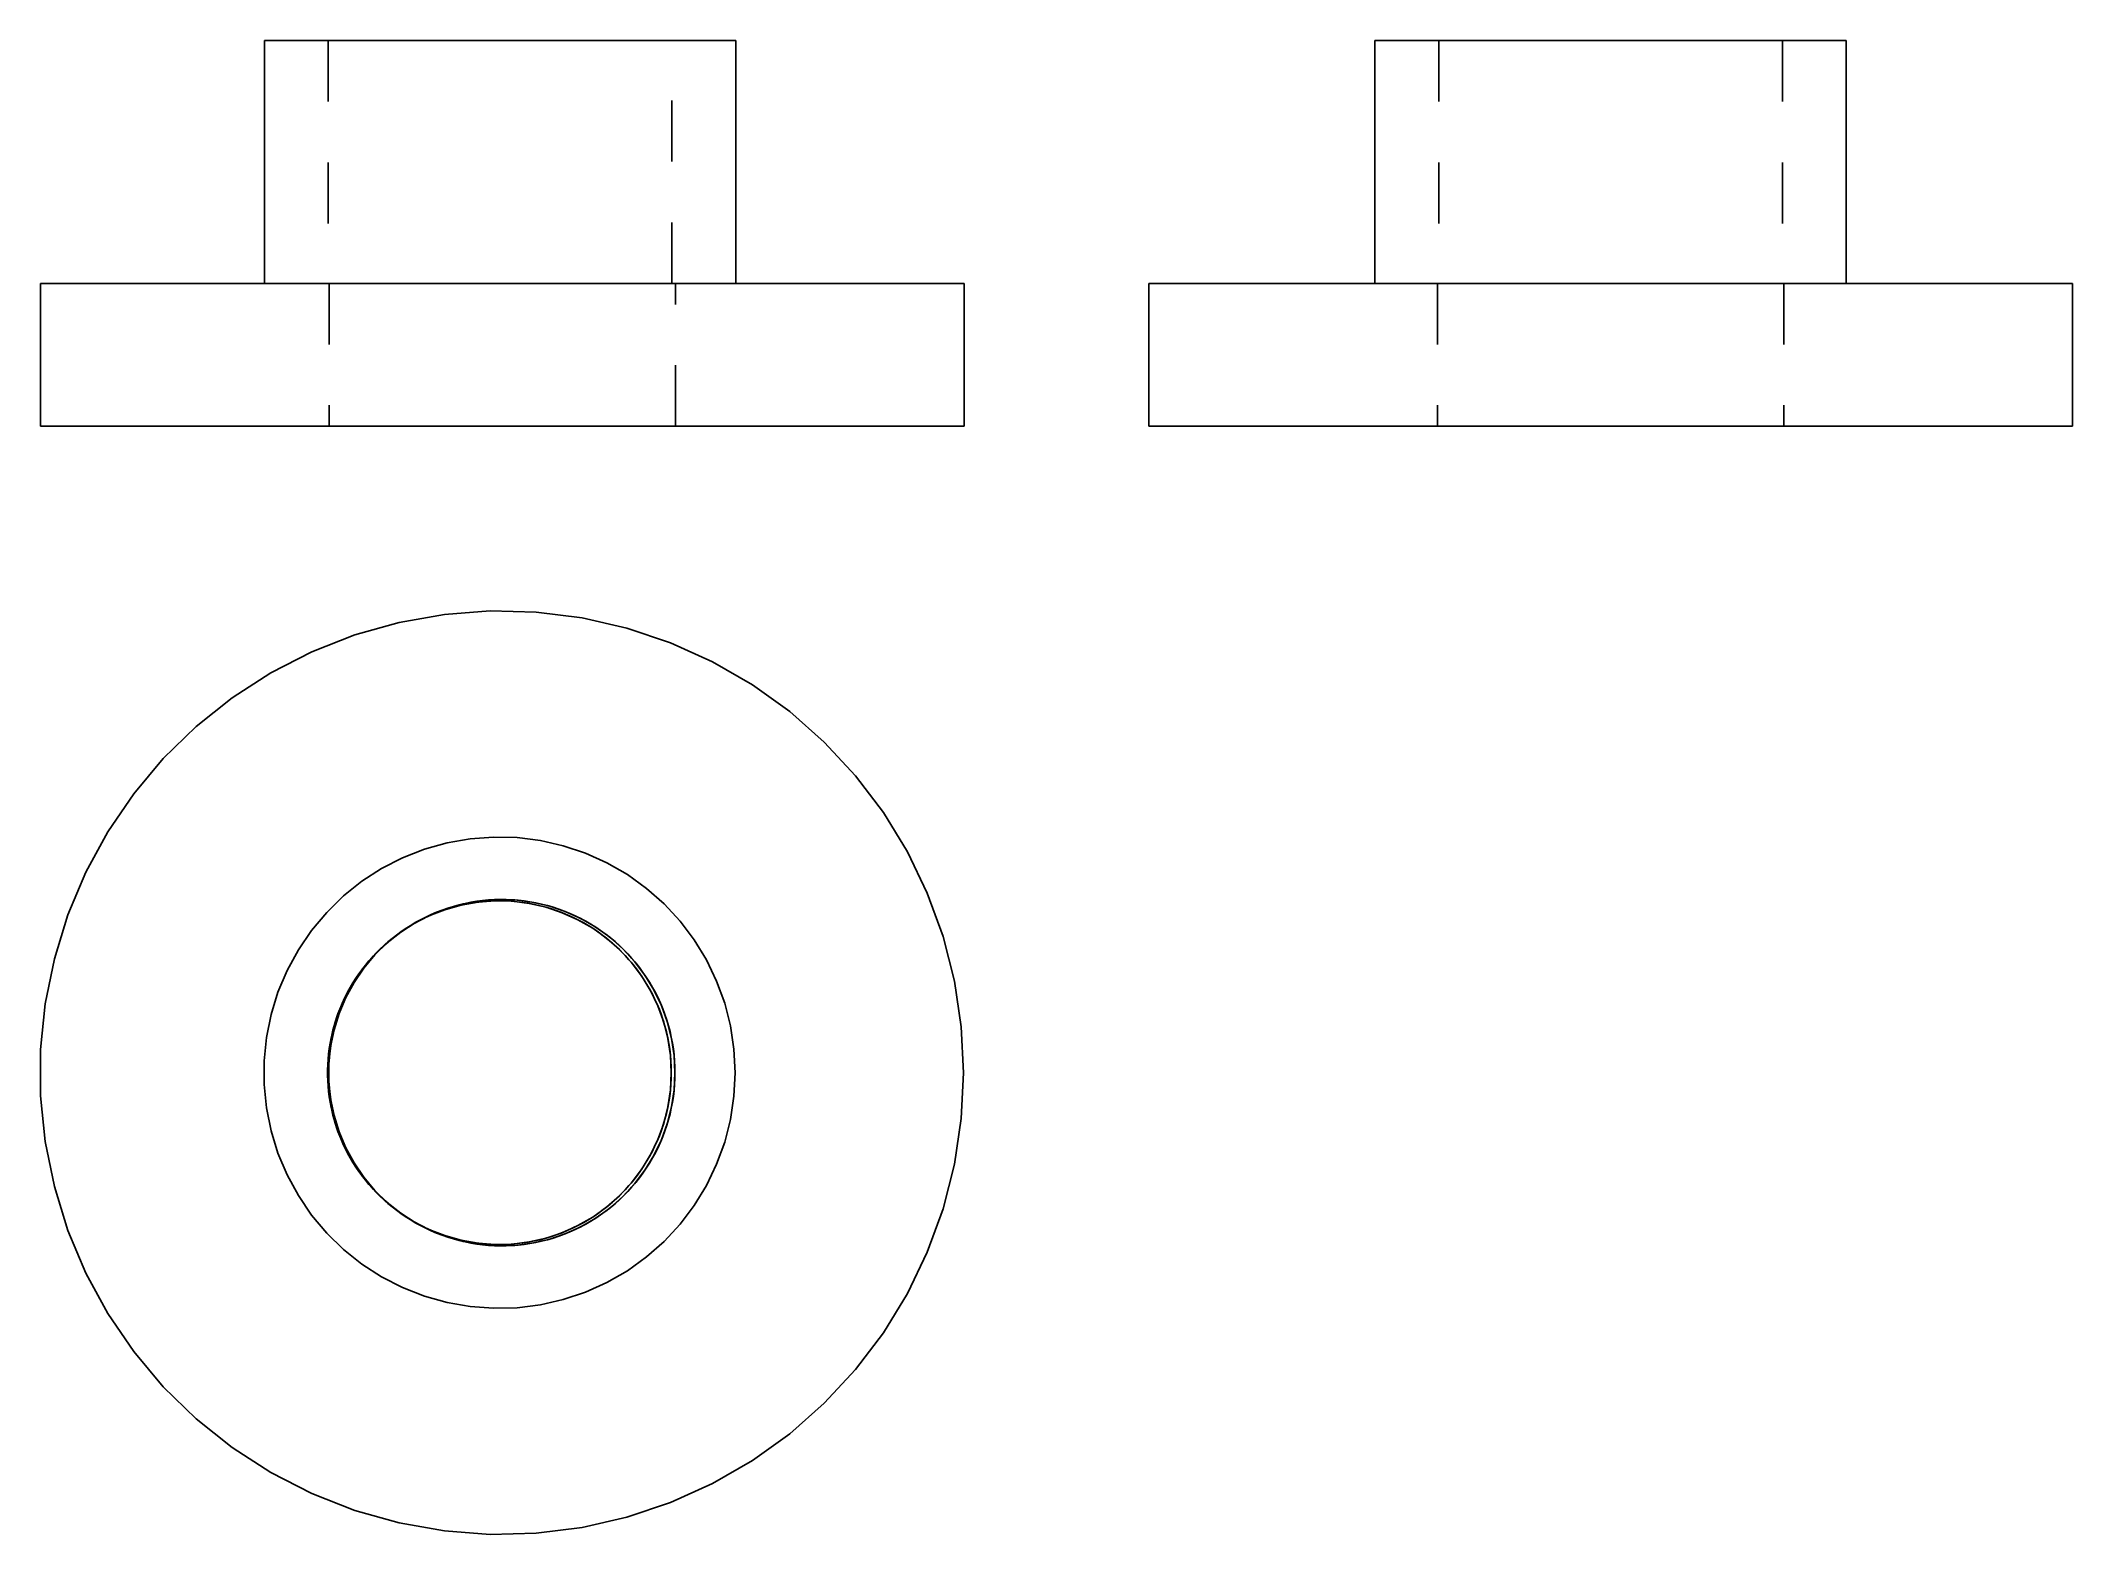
# Model space of a CAD drawing. Extents: x 0 to 3.33, y 0 to 2.45.
import ezdxf

# ---------------------------------------------------------------- set-up
doc = ezdxf.new("R2010")
doc.units = 0
doc.linetypes.add('HIDDEN', pattern=[0.07579, 0.050552, -0.025238])
for name, color, linetype in [('FRONT', 7, 'CONTINUOUS'), ('FRONT_HID', 7, 'HIDDEN'), ('LEFT', 7, 'CONTINUOUS'), ('LEFT_HID', 7, 'HIDDEN'), ('TOP', 7, 'CONTINUOUS'), ('TOP_HID', 7, 'HIDDEN')]:
    doc.layers.add(name, color=color, linetype=linetype)

msp = doc.modelspace()

# ---------------------------------------------------------------- linework, layer by layer
at = {"layer": 'FRONT'}
for p, q in [((1.140872, 2.451289), (0.367188, 2.451289)), ((0.367188, 2.451289), (0.367188, 2.052851)), ((1.140872, 2.052851), (1.140872, 2.451289)), ((1.515789, 2.052851), (0, 2.052851)), ((0, 2.052851), (0, 1.818476)), ((1.515789, 1.818476), (1.515789, 2.052851)), ((1.515789, 1.818476), (0, 1.818476))]:
    msp.add_line(p, q, dxfattribs=at)
at = {"layer": 'FRONT_HID', "linetype": 'HIDDEN'}
for p, q in [((1.036102, 2.451289), (0.471957, 2.451289)), ((0.471957, 2.451289), (1.036102, 2.451289)), ((0.471957, 2.451289), (0.471957, 2.052851)), ((1.036102, 2.052851), (1.036102, 2.451289)), ((1.140872, 2.052851), (0.367188, 2.052851)), ((0.367188, 2.052851), (1.140872, 2.052851)), ((0.599331, 2.052851), (0.471957, 2.052851)), ((0.471957, 2.052851), (0.599331, 2.052851)), ((0.599331, 2.052851), (0.473684, 2.052851)), ((0.473684, 2.052851), (0.599331, 2.052851)), ((0.473684, 2.052851), (0.473684, 1.818476)), ((0.599331, 2.052851), (1.042105, 2.052851)), ((1.042105, 2.052851), (0.599331, 2.052851)), ((1.036102, 2.052851), (0.599331, 2.052851)), ((0.599331, 2.052851), (1.036102, 2.052851)), ((1.042105, 1.818476), (1.042105, 2.052851)), ((1.042105, 1.818476), (0.473684, 1.818476)), ((0.473684, 1.818476), (1.042105, 1.818476))]:
    msp.add_line(p, q, dxfattribs=at)
at = {"layer": 'LEFT'}
for p, q in [((2.19, 2.451289), (2.963684, 2.451289)), ((2.19, 2.451289), (2.19, 2.052851)), ((2.963684, 2.451289), (2.963684, 2.052851)), ((1.818947, 2.052851), (3.334737, 2.052851)), ((1.818947, 2.052851), (1.818947, 1.818476)), ((3.334737, 2.052851), (3.334737, 1.818476)), ((1.818947, 1.818476), (3.334737, 1.818476))]:
    msp.add_line(p, q, dxfattribs=at)
at = {"layer": 'LEFT_HID', "linetype": 'HIDDEN'}
for p, q in [((2.576842, 2.451289), (2.19, 2.451289)), ((2.576842, 2.451289), (2.29477, 2.451289)), ((2.29477, 2.451289), (2.858914, 2.451289)), ((2.29477, 2.451289), (2.29477, 2.052851)), ((2.963684, 2.451289), (2.576842, 2.451289)), ((2.858914, 2.451289), (2.576842, 2.451289)), ((2.858914, 2.451289), (2.858914, 2.052851)), ((2.576842, 2.052851), (1.818947, 2.052851)), ((2.576842, 2.052851), (2.19, 2.052851)), ((2.19, 2.052851), (2.963684, 2.052851)), ((2.576842, 2.052851), (2.292632, 2.052851)), ((2.292632, 2.052851), (2.340975, 2.052851)), ((2.292632, 2.052851), (2.292632, 1.818476)), ((2.576842, 2.052851), (2.29477, 2.052851)), ((2.29477, 2.052851), (2.340975, 2.052851)), ((2.340975, 2.052851), (2.812709, 2.052851)), ((2.340975, 2.052851), (2.812709, 2.052851)), ((3.334737, 2.052851), (2.576842, 2.052851)), ((2.963684, 2.052851), (2.576842, 2.052851)), ((2.861053, 2.052851), (2.576842, 2.052851)), ((2.858914, 2.052851), (2.576842, 2.052851)), ((2.812709, 2.052851), (2.861053, 2.052851)), ((2.812709, 2.052851), (2.858914, 2.052851)), ((2.861053, 2.052851), (2.861053, 1.818476)), ((2.576842, 1.818476), (1.818947, 1.818476)), ((2.576842, 1.818476), (2.292632, 1.818476)), ((2.292632, 1.818476), (2.861053, 1.818476)), ((3.334737, 1.818476), (2.576842, 1.818476)), ((2.861053, 1.818476), (2.576842, 1.818476))]:
    msp.add_line(p, q, dxfattribs=at)
at = {"layer": 'TOP'}
for p, q in [((0.662713, 1.509672), (0.588305, 1.496552)), ((0.738058, 1.515318), (0.662713, 1.509672)), ((0.81359, 1.513435), (0.738058, 1.515318)), ((0.88856, 1.50404), (0.81359, 1.513435)), ((0.962221, 1.487227), (0.88856, 1.50404)), ((0.515573, 1.476088), (0.44524, 1.448485)), ((0.588305, 1.496552), (0.515573, 1.476088)), ((1.033843, 1.463163), (0.962221, 1.487227)), ((0.44524, 1.448485), (0.378005, 1.414015)), ((1.102712, 1.432088), (1.033843, 1.463163)), ((0.378005, 1.414015), (0.314536, 1.373023)), ((1.168146, 1.39431), (1.102712, 1.432088)), ((0.314536, 1.373023), (0.255464, 1.325914)), ((1.229492, 1.350205), (1.168146, 1.39431)), ((1.286143, 1.300211), (1.229492, 1.350205)), ((0.255464, 1.325914), (0.201376, 1.273159)), ((0.201376, 1.273159), (0.15281, 1.215279)), ((1.337534, 1.244825), (1.286143, 1.300211)), ((1.383155, 1.184596), (1.337534, 1.244825)), ((0.15281, 1.215279), (0.110248, 1.152852)), ((1.422552, 1.120125), (1.383155, 1.184596)), ((0.110248, 1.152852), (0.074113, 1.086497)), ((0.667007, 1.134802), (0.629883, 1.124357)), ((0.704986, 1.141499), (0.667007, 1.134802)), ((0.743443, 1.144381), (0.704986, 1.141499)), ((0.781996, 1.14342), (0.743443, 1.144381)), ((0.820262, 1.138624), (0.781996, 1.14342)), ((0.85786, 1.130043), (0.820262, 1.138624)), ((0.593984, 1.110268), (0.559666, 1.092674)), ((0.629883, 1.124357), (0.593984, 1.110268)), ((0.894417, 1.11776), (0.85786, 1.130043)), ((0.929569, 1.101899), (0.894417, 1.11776)), ((0.962967, 1.082617), (0.929569, 1.101899)), ((1.455335, 1.052052), (1.422552, 1.120125)), ((0.074113, 1.086497), (0.044765, 1.016874)), ((0.527271, 1.071751), (0.49712, 1.047706)), ((0.559666, 1.092674), (0.527271, 1.071751)), ((0.99428, 1.060105), (0.962967, 1.082617)), ((0.49712, 1.047706), (0.469512, 1.020779)), ((0.718014, 1.037542), (0.69032, 1.032659)), ((0.746055, 1.039644), (0.718014, 1.037542)), ((0.774167, 1.038943), (0.746055, 1.039644)), ((0.802069, 1.035446), (0.774167, 1.038943)), ((0.829484, 1.029189), (0.802069, 1.035446)), ((1.023195, 1.034587), (0.99428, 1.060105)), ((1.049426, 1.006316), (1.023195, 1.034587)), ((1.481176, 0.981053), (1.455335, 1.052052)), ((0.044765, 1.016874), (0.022494, 0.944675)), ((0.469512, 1.020779), (0.444723, 0.991236)), ((0.612051, 1.001941), (0.58843, 0.986684)), ((0.637075, 1.01477), (0.612051, 1.001941)), ((0.663251, 1.025043), (0.637075, 1.01477)), ((0.69032, 1.032659), (0.663251, 1.025043)), ((0.85614, 1.020233), (0.829484, 1.029189)), ((0.881772, 1.008667), (0.85614, 1.020233)), ((0.906125, 0.994607), (0.881772, 1.008667)), ((1.072711, 0.975575), (1.049426, 1.006316)), ((0.444723, 0.991236), (0.422999, 0.959372)), ((0.566444, 0.969152), (0.546314, 0.949517)), ((0.570367, 0.972046), (0.563796, 0.966145)), ((0.58843, 0.986684), (0.566444, 0.969152)), ((0.577119, 0.97774), (0.570367, 0.972046)), ((0.584044, 0.983221), (0.577119, 0.97774)), ((0.591136, 0.988485), (0.584044, 0.983221)), ((0.598389, 0.993526), (0.591136, 0.988485)), ((0.928957, 0.978192), (0.906125, 0.994607)), ((0.950041, 0.959585), (0.928957, 0.978192)), ((1.092821, 0.942668), (1.072711, 0.975575)), ((1.49982, 0.907833), (1.481176, 0.981053)), ((0.022494, 0.944675), (0.007523, 0.870618)), ((0.422999, 0.959372), (0.404555, 0.925504)), ((0.546314, 0.949517), (0.528238, 0.927976)), ((0.533858, 0.933739), (0.528494, 0.926722)), ((0.539437, 0.940587), (0.533858, 0.933739)), ((0.545226, 0.947257), (0.539437, 0.940587)), ((0.551219, 0.953744), (0.545226, 0.947257)), ((0.557411, 0.960042), (0.551219, 0.953744)), ((0.563796, 0.966145), (0.557411, 0.960042)), ((0.969167, 0.938972), (0.950041, 0.959585)), ((0.986147, 0.916556), (0.969167, 0.938972)), ((1.109553, 0.907922), (1.092821, 0.942668)), ((0.404555, 0.925504), (0.389575, 0.889967)), ((0.512398, 0.904742), (0.498949, 0.880046)), ((0.513747, 0.90472), (0.509295, 0.897092)), ((0.528238, 0.927976), (0.512398, 0.904742)), ((0.518434, 0.912205), (0.513747, 0.90472)), ((0.523351, 0.919542), (0.518434, 0.912205)), ((0.528494, 0.926722), (0.523351, 0.919542)), ((1.00081, 0.892561), (0.986147, 0.916556)), ((1.122743, 0.871683), (1.109553, 0.907922)), ((1.511081, 0.833121), (1.49982, 0.907833)), ((0.007523, 0.870618), (0, 0.795437)), ((0.389575, 0.889967), (0.378208, 0.853115)), ((0.498949, 0.880046), (0.488026, 0.854134)), ((0.49739, 0.87343), (0.493918, 0.865309)), ((0.501113, 0.881439), (0.49739, 0.87343)), ((0.505082, 0.889329), (0.501113, 0.881439)), ((0.509295, 0.897092), (0.505082, 0.889329)), ((1.01301, 0.867226), (1.00081, 0.892561)), ((1.022628, 0.840801), (1.01301, 0.867226)), ((1.132259, 0.83431), (1.122743, 0.871683)), ((0.378208, 0.853115), (0.370566, 0.815315)), ((0.488026, 0.854134), (0.479738, 0.827263)), ((0.485039, 0.840354), (0.4826, 0.831865)), ((0.487739, 0.848763), (0.485039, 0.840354)), ((0.4907, 0.857084), (0.487739, 0.848763)), ((0.493918, 0.865309), (0.4907, 0.857084)), ((1.029567, 0.813551), (1.022628, 0.840801)), ((1.138007, 0.796176), (1.132259, 0.83431)), ((0.370566, 0.815315), (0.366726, 0.776942)), ((0.479738, 0.827263), (0.474166, 0.7997)), ((0.476884, 0.806001), (0.475517, 0.797276)), ((0.478521, 0.81468), (0.476884, 0.806001)), ((0.480427, 0.823304), (0.478521, 0.81468)), ((0.4826, 0.831865), (0.480427, 0.823304)), ((1.033758, 0.785745), (1.029567, 0.813551)), ((1.514847, 0.757659), (1.511081, 0.833121)), ((0, 0.795437), (0, 0.719881)), ((0.366726, 0.776942), (0.366726, 0.738377)), ((0.474166, 0.7997), (0.471366, 0.771719)), ((0.471366, 0.771719), (0.471366, 0.743599)), ((0.473051, 0.770903), (0.472776, 0.762075)), ((0.473599, 0.779718), (0.473051, 0.770903)), ((0.474422, 0.788512), (0.473599, 0.779718)), ((0.475517, 0.797276), (0.474422, 0.788512)), ((1.03516, 0.757659), (1.033758, 0.785745)), ((1.13993, 0.757659), (1.138007, 0.796176)), ((0.366726, 0.738377), (0.370566, 0.700003)), ((0.471366, 0.743599), (0.474166, 0.715618)), ((0.472776, 0.762075), (0.472776, 0.753243)), ((0.472776, 0.753243), (0.473051, 0.744415)), ((0.473051, 0.744415), (0.473599, 0.7356)), ((0.473599, 0.7356), (0.474422, 0.726806)), ((1.033758, 0.729574), (1.03516, 0.757659)), ((1.138007, 0.719142), (1.13993, 0.757659)), ((1.511081, 0.682197), (1.514847, 0.757659)), ((0, 0.719881), (0.007523, 0.644701)), ((0.474166, 0.715618), (0.479738, 0.688056)), ((0.474422, 0.726806), (0.475517, 0.718043)), ((0.475517, 0.718043), (0.476884, 0.709317)), ((0.476884, 0.709317), (0.478521, 0.700638)), ((0.478521, 0.700638), (0.480427, 0.692014)), ((1.022628, 0.674517), (1.029567, 0.701768)), ((1.029567, 0.701768), (1.033758, 0.729574)), ((1.132259, 0.681008), (1.138007, 0.719142)), ((0.370566, 0.700003), (0.378208, 0.662203)), ((0.479738, 0.688056), (0.488026, 0.661185)), ((0.480427, 0.692014), (0.4826, 0.683453)), ((0.4826, 0.683453), (0.485039, 0.674964)), ((0.485039, 0.674964), (0.487739, 0.666555)), ((1.01301, 0.648092), (1.022628, 0.674517)), ((1.122743, 0.643635), (1.132259, 0.681008)), ((1.49982, 0.607485), (1.511081, 0.682197)), ((0.007523, 0.644701), (0.022494, 0.570643)), ((0.378208, 0.662203), (0.389575, 0.625351)), ((0.487739, 0.666555), (0.4907, 0.658234)), ((0.488026, 0.661185), (0.498949, 0.635273)), ((0.4907, 0.658234), (0.493918, 0.650009)), ((0.493918, 0.650009), (0.49739, 0.641888)), ((0.49739, 0.641888), (0.501113, 0.633879)), ((0.498949, 0.635273), (0.512398, 0.610577)), ((0.501113, 0.633879), (0.505082, 0.625989)), ((1.00081, 0.622757), (1.01301, 0.648092)), ((1.109553, 0.607396), (1.122743, 0.643635)), ((0.389575, 0.625351), (0.404555, 0.589815)), ((0.505082, 0.625989), (0.509295, 0.618227)), ((0.509295, 0.618227), (0.513747, 0.610599)), ((0.512398, 0.610577), (0.528238, 0.587343)), ((0.513747, 0.610599), (0.518434, 0.603113)), ((0.518434, 0.603113), (0.523351, 0.595776)), ((0.986147, 0.598762), (1.00081, 0.622757)), ((1.092821, 0.57265), (1.109553, 0.607396)), ((1.481176, 0.534266), (1.49982, 0.607485)), ((0.022494, 0.570643), (0.044765, 0.498444)), ((0.404555, 0.589815), (0.422999, 0.555946)), ((0.523351, 0.595776), (0.528494, 0.588596)), ((0.528238, 0.587343), (0.546314, 0.565801)), ((0.528494, 0.588596), (0.533858, 0.581579)), ((0.533858, 0.581579), (0.539437, 0.574732)), ((0.539437, 0.574732), (0.545226, 0.568061)), ((0.545226, 0.568061), (0.551219, 0.561574)), ((0.950041, 0.555733), (0.969167, 0.576347)), ((0.969167, 0.576347), (0.986147, 0.598762)), ((1.072711, 0.539743), (1.092821, 0.57265)), ((0.422999, 0.555946), (0.444723, 0.524082)), ((0.546314, 0.565801), (0.566444, 0.546167)), ((0.551219, 0.561574), (0.557411, 0.555276)), ((0.557411, 0.555276), (0.563796, 0.549174)), ((0.563796, 0.549174), (0.570367, 0.543273)), ((0.566444, 0.546167), (0.58843, 0.528634)), ((0.570367, 0.543273), (0.577119, 0.537579)), ((0.577119, 0.537579), (0.584044, 0.532097)), ((0.906125, 0.520711), (0.928957, 0.537126)), ((0.928957, 0.537126), (0.950041, 0.555733)), ((1.049426, 0.509002), (1.072711, 0.539743)), ((1.455335, 0.463266), (1.481176, 0.534266)), ((0.444723, 0.524082), (0.469512, 0.49454)), ((0.584044, 0.532097), (0.591136, 0.526833)), ((0.58843, 0.528634), (0.612051, 0.513377)), ((0.591136, 0.526833), (0.598389, 0.521793)), ((0.612051, 0.513377), (0.637075, 0.500549)), ((0.637075, 0.500549), (0.663251, 0.490275)), ((0.85614, 0.495085), (0.881772, 0.506651)), ((0.881772, 0.506651), (0.906125, 0.520711)), ((1.023195, 0.480732), (1.049426, 0.509002)), ((0.044765, 0.498444), (0.074113, 0.428821)), ((0.469512, 0.49454), (0.49712, 0.467612)), ((0.49712, 0.467612), (0.527271, 0.443567)), ((0.663251, 0.490275), (0.69032, 0.482659)), ((0.69032, 0.482659), (0.718014, 0.477776)), ((0.718014, 0.477776), (0.746055, 0.475674)), ((0.746055, 0.475674), (0.774167, 0.476376)), ((0.774167, 0.476376), (0.802069, 0.479872)), ((0.802069, 0.479872), (0.829484, 0.486129)), ((0.829484, 0.486129), (0.85614, 0.495085)), ((0.99428, 0.455214), (1.023195, 0.480732)), ((0.527271, 0.443567), (0.559666, 0.422644)), ((0.962967, 0.432702), (0.99428, 0.455214)), ((1.422552, 0.395193), (1.455335, 0.463266)), ((0.074113, 0.428821), (0.110248, 0.362466)), ((0.559666, 0.422644), (0.593984, 0.40505)), ((0.593984, 0.40505), (0.629883, 0.390961)), ((0.894417, 0.397558), (0.929569, 0.413419)), ((0.929569, 0.413419), (0.962967, 0.432702)), ((0.629883, 0.390961), (0.667007, 0.380516)), ((0.667007, 0.380516), (0.704986, 0.373819)), ((0.704986, 0.373819), (0.743443, 0.370937)), ((0.743443, 0.370937), (0.781996, 0.371899)), ((0.781996, 0.371899), (0.820262, 0.376694)), ((0.820262, 0.376694), (0.85786, 0.385276)), ((0.85786, 0.385276), (0.894417, 0.397558)), ((1.383155, 0.330722), (1.422552, 0.395193)), ((0.110248, 0.362466), (0.15281, 0.300039)), ((1.337534, 0.270494), (1.383155, 0.330722)), ((0.15281, 0.300039), (0.201376, 0.24216)), ((1.286143, 0.215107), (1.337534, 0.270494)), ((0.201376, 0.24216), (0.255464, 0.189404)), ((1.229492, 0.165113), (1.286143, 0.215107)), ((0.255464, 0.189404), (0.314536, 0.142296)), ((0.314536, 0.142296), (0.378005, 0.101303)), ((1.168146, 0.121008), (1.229492, 0.165113)), ((0.378005, 0.101303), (0.44524, 0.066834)), ((1.102712, 0.08323), (1.168146, 0.121008)), ((0.44524, 0.066834), (0.515573, 0.03923)), ((1.033843, 0.052155), (1.102712, 0.08323)), ((0.515573, 0.03923), (0.588305, 0.018766)), ((0.962221, 0.028091), (1.033843, 0.052155)), ((0.588305, 0.018766), (0.662713, 0.005646)), ((0.662713, 0.005646), (0.738058, 0)), ((0.738058, 0), (0.81359, 0.001884)), ((0.81359, 0.001884), (0.88856, 0.011279)), ((0.88856, 0.011279), (0.962221, 0.028091))]:
    msp.add_line(p, q, dxfattribs=at)
at = {"layer": 'TOP_HID', "linetype": 'HIDDEN'}
for p, q in [((0.69371, 1.034744), (0.666435, 1.02707)), ((0.695702, 1.033833), (0.686307, 1.031712)), ((0.696523, 1.035371), (0.687027, 1.033133)), ((0.721613, 1.039664), (0.69371, 1.034744)), ((0.705165, 1.035631), (0.695702, 1.033833)), ((0.70609, 1.037281), (0.696523, 1.035371)), ((0.714683, 1.037105), (0.705165, 1.035631)), ((0.715717, 1.038862), (0.70609, 1.037281)), ((0.724246, 1.038253), (0.714683, 1.037105)), ((0.725393, 1.040112), (0.715717, 1.038862)), ((0.749867, 1.041781), (0.721613, 1.039664)), ((0.733842, 1.039074), (0.724246, 1.038253)), ((0.735105, 1.041029), (0.725393, 1.040112)), ((0.743461, 1.039567), (0.733842, 1.039074)), ((0.744844, 1.041612), (0.735105, 1.041029)), ((0.753091, 1.039732), (0.743461, 1.039567)), ((0.754596, 1.04186), (0.744844, 1.041612)), ((0.778192, 1.041075), (0.749867, 1.041781)), ((0.762721, 1.039567), (0.753091, 1.039732)), ((0.764352, 1.041773), (0.754596, 1.04186)), ((0.77234, 1.039074), (0.762721, 1.039567)), ((0.774099, 1.041352), (0.764352, 1.041773)), ((0.781937, 1.038252), (0.77234, 1.039074)), ((0.783825, 1.040596), (0.774099, 1.041352)), ((0.806305, 1.037552), (0.778192, 1.041075)), ((0.7915, 1.037104), (0.781937, 1.038252)), ((0.79352, 1.039507), (0.783825, 1.040596)), ((0.801018, 1.03563), (0.7915, 1.037104)), ((0.803172, 1.038086), (0.79352, 1.039507)), ((0.81048, 1.033831), (0.801018, 1.03563)), ((0.812769, 1.036335), (0.803172, 1.038086)), ((0.833928, 1.031247), (0.806305, 1.037552)), ((0.819875, 1.031711), (0.81048, 1.033831)), ((0.822301, 1.034255), (0.812769, 1.036335)), ((0.831756, 1.031849), (0.822301, 1.034255)), ((0.614847, 1.003793), (0.591047, 0.98842)), ((0.614845, 1.003533), (0.606531, 0.99867)), ((0.614943, 1.003848), (0.606577, 0.998829)), ((0.62332, 1.008109), (0.614845, 1.003533)), ((0.64006, 1.016719), (0.614847, 1.003793)), ((0.623476, 1.008577), (0.614943, 1.003848)), ((0.631946, 1.012394), (0.62332, 1.008109)), ((0.632167, 1.01301), (0.623476, 1.008577)), ((0.640714, 1.016381), (0.631946, 1.012394)), ((0.641004, 1.017142), (0.632167, 1.01301)), ((0.666435, 1.02707), (0.64006, 1.016719)), ((0.649612, 1.020067), (0.640714, 1.016381)), ((0.649978, 1.020969), (0.641004, 1.017142)), ((0.658631, 1.023446), (0.649612, 1.020067)), ((0.659078, 1.024485), (0.649978, 1.020969)), ((0.667761, 1.026516), (0.658631, 1.023446)), ((0.668294, 1.027687), (0.659078, 1.024485)), ((0.676989, 1.029273), (0.667761, 1.026516)), ((0.677614, 1.030571), (0.668294, 1.027687)), ((0.686307, 1.031712), (0.676989, 1.029273)), ((0.687027, 1.033133), (0.677614, 1.030571)), ((0.829193, 1.029271), (0.819875, 1.031711)), ((0.838421, 1.026514), (0.829193, 1.029271)), ((0.841122, 1.02912), (0.831756, 1.031849)), ((0.860786, 1.022223), (0.833928, 1.031247)), ((0.847551, 1.023444), (0.838421, 1.026514)), ((0.850389, 1.026072), (0.841122, 1.02912)), ((0.85657, 1.020064), (0.847551, 1.023444)), ((0.859547, 1.022707), (0.850389, 1.026072)), ((0.865468, 1.016378), (0.85657, 1.020064)), ((0.868583, 1.019029), (0.859547, 1.022707)), ((0.886612, 1.01057), (0.860786, 1.022223)), ((0.874235, 1.01239), (0.865468, 1.016378)), ((0.877488, 1.015044), (0.868583, 1.019029)), ((0.882861, 1.008106), (0.874235, 1.01239)), ((0.88625, 1.010755), (0.877488, 1.015044)), ((0.891336, 1.003529), (0.882861, 1.008106)), ((0.894861, 1.006169), (0.88625, 1.010755)), ((0.91115, 0.996403), (0.886612, 1.01057)), ((0.89965, 0.998666), (0.891336, 1.003529)), ((0.903309, 1.001289), (0.894861, 1.006169)), ((0.911584, 0.996122), (0.903309, 1.001289)), ((0.568895, 0.970755), (0.548612, 0.950971)), ((0.570027, 0.972261), (0.563372, 0.966401)), ((0.591047, 0.98842), (0.568895, 0.970755)), ((0.576863, 0.977909), (0.570027, 0.972261)), ((0.583874, 0.983339), (0.576863, 0.977909)), ((0.591051, 0.988547), (0.583874, 0.983339)), ((0.598389, 0.993526), (0.591051, 0.988547)), ((0.606577, 0.998829), (0.598389, 0.993526)), ((0.606531, 0.99867), (0.598389, 0.993526)), ((0.907793, 0.993522), (0.89965, 0.998666)), ((0.915755, 0.988103), (0.907793, 0.993522)), ((0.934155, 0.979864), (0.91115, 0.996403)), ((0.919677, 0.990675), (0.911584, 0.996122)), ((0.923528, 0.982415), (0.915755, 0.988103)), ((0.927579, 0.984953), (0.919677, 0.990675)), ((0.931102, 0.976465), (0.923528, 0.982415)), ((0.935279, 0.978963), (0.927579, 0.984953)), ((0.938468, 0.970259), (0.931102, 0.976465)), ((0.955399, 0.961116), (0.934155, 0.979864)), ((0.94277, 0.972712), (0.935279, 0.978963)), ((0.945618, 0.963806), (0.938468, 0.970259)), ((0.950041, 0.966208), (0.94277, 0.972712)), ((0.533034, 0.934128), (0.527596, 0.927124)), ((0.548612, 0.950971), (0.530399, 0.929267)), ((0.53869, 0.940958), (0.533034, 0.934128)), ((0.544557, 0.947606), (0.53869, 0.940958)), ((0.550631, 0.954067), (0.544557, 0.947606)), ((0.556905, 0.960334), (0.550631, 0.954067)), ((0.563372, 0.966401), (0.556905, 0.960334)), ((0.952544, 0.957113), (0.945618, 0.963806)), ((0.957085, 0.959458), (0.950041, 0.966208)), ((0.959237, 0.950187), (0.952544, 0.957113)), ((0.974671, 0.940346), (0.955399, 0.961116)), ((0.963893, 0.95247), (0.957085, 0.959458)), ((0.96569, 0.943037), (0.959237, 0.950187)), ((0.970457, 0.945253), (0.963893, 0.95247)), ((0.971895, 0.93567), (0.96569, 0.943037)), ((0.97677, 0.937814), (0.970457, 0.945253)), ((0.977845, 0.928096), (0.971895, 0.93567)), ((0.991778, 0.917761), (0.974671, 0.940346)), ((0.982824, 0.930164), (0.97677, 0.937814)), ((0.514438, 0.905857), (0.500888, 0.880973)), ((0.512639, 0.905135), (0.508122, 0.897504)), ((0.517393, 0.91262), (0.512639, 0.905135)), ((0.530399, 0.929267), (0.514438, 0.905857)), ((0.52238, 0.919952), (0.517393, 0.91262)), ((0.527596, 0.927124), (0.52238, 0.919952)), ((0.983533, 0.920324), (0.977845, 0.928096)), ((0.988611, 0.92231), (0.982824, 0.930164)), ((0.988952, 0.912361), (0.983533, 0.920324)), ((0.994126, 0.914262), (0.988611, 0.92231)), ((0.994096, 0.904218), (0.988952, 0.912361)), ((1.006552, 0.893584), (0.991778, 0.917761)), ((0.998959, 0.895905), (0.994096, 0.904218)), ((0.999361, 0.90603), (0.994126, 0.914262)), ((1.00431, 0.897623), (0.999361, 0.90603)), ((0.500888, 0.880973), (0.489882, 0.854865)), ((0.496041, 0.873813), (0.492517, 0.865676)), ((0.499819, 0.881836), (0.496041, 0.873813)), ((0.503847, 0.889735), (0.499819, 0.881836)), ((0.508122, 0.897504), (0.503847, 0.889735)), ((1.003536, 0.88743), (0.998959, 0.895905)), ((1.00782, 0.878804), (1.003536, 0.88743)), ((1.008968, 0.889051), (1.00431, 0.897623)), ((1.018846, 0.868056), (1.006552, 0.893584)), ((1.011808, 0.870036), (1.00782, 0.878804)), ((1.013329, 0.880324), (1.008968, 0.889051)), ((1.015494, 0.861138), (1.011808, 0.870036)), ((1.017388, 0.871452), (1.013329, 0.880324)), ((1.02114, 0.862447), (1.017388, 0.871452)), ((1.028536, 0.841432), (1.018846, 0.868056)), ((0.483502, 0.840657), (0.481027, 0.832142)), ((0.489882, 0.854865), (0.481531, 0.82779)), ((0.486244, 0.84909), (0.483502, 0.840657)), ((0.48925, 0.857432), (0.486244, 0.84909)), ((0.492517, 0.865676), (0.48925, 0.857432)), ((1.018874, 0.852119), (1.015494, 0.861138)), ((1.021944, 0.842989), (1.018874, 0.852119)), ((1.024581, 0.853318), (1.02114, 0.862447)), ((1.0247, 0.833761), (1.021944, 0.842989)), ((1.027707, 0.844076), (1.024581, 0.853318)), ((1.02714, 0.824443), (1.0247, 0.833761)), ((1.030513, 0.834733), (1.027707, 0.844076)), ((1.035528, 0.813974), (1.028536, 0.841432)), ((1.032997, 0.825298), (1.030513, 0.834733)), ((0.475221, 0.80619), (0.473833, 0.797431)), ((0.476884, 0.8149), (0.475221, 0.80619)), ((0.481531, 0.82779), (0.475916, 0.800019)), ((0.47882, 0.823553), (0.476884, 0.8149)), ((0.481027, 0.832142), (0.47882, 0.823553)), ((1.02926, 0.815048), (1.02714, 0.824443)), ((1.031058, 0.805586), (1.02926, 0.815048)), ((1.032533, 0.796068), (1.031058, 0.805586)), ((1.035156, 0.815784), (1.032997, 0.825298)), ((1.036987, 0.806202), (1.035156, 0.815784)), ((1.039751, 0.785957), (1.035528, 0.813974)), ((1.038488, 0.796562), (1.036987, 0.806202)), ((0.471329, 0.770956), (0.47105, 0.762093)), ((0.471886, 0.779806), (0.471329, 0.770956)), ((0.472721, 0.788634), (0.471886, 0.779806)), ((0.473833, 0.797431), (0.472721, 0.788634)), ((0.475916, 0.800019), (0.473095, 0.771826)), ((0.473095, 0.771826), (0.473095, 0.743492)), ((1.033681, 0.786505), (1.032533, 0.796068)), ((1.034502, 0.776908), (1.033681, 0.786505)), ((1.034995, 0.767289), (1.034502, 0.776908)), ((1.03516, 0.757659), (1.034995, 0.767289)), ((1.039657, 0.786877), (1.038488, 0.796562)), ((1.040494, 0.777157), (1.039657, 0.786877)), ((1.041163, 0.757659), (1.039751, 0.785957)), ((1.040996, 0.767414), (1.040494, 0.777157)), ((1.041163, 0.757659), (1.040996, 0.767414)), ((0.47105, 0.762093), (0.47105, 0.753225)), ((0.47105, 0.753225), (0.471329, 0.744362)), ((0.471329, 0.744362), (0.471886, 0.735512)), ((0.471886, 0.735512), (0.472721, 0.726684)), ((0.473095, 0.743492), (0.475916, 0.7153)), ((1.033681, 0.728814), (1.034502, 0.73841)), ((1.034502, 0.73841), (1.034995, 0.748029)), ((1.034995, 0.748029), (1.03516, 0.757659)), ((1.039657, 0.728442), (1.040494, 0.738162)), ((1.039751, 0.729361), (1.041163, 0.757659)), ((1.040494, 0.738162), (1.040996, 0.747905)), ((1.040996, 0.747905), (1.041163, 0.757659)), ((0.472721, 0.726684), (0.473833, 0.717887)), ((0.473833, 0.717887), (0.475221, 0.709129)), ((0.475221, 0.709129), (0.476884, 0.700419)), ((0.475916, 0.7153), (0.481531, 0.687528)), ((0.476884, 0.700419), (0.47882, 0.691765)), ((1.028536, 0.673887), (1.035528, 0.701344)), ((1.02926, 0.70027), (1.031058, 0.709733)), ((1.031058, 0.709733), (1.032533, 0.719251)), ((1.032533, 0.719251), (1.033681, 0.728814)), ((1.035156, 0.699534), (1.036987, 0.709116)), ((1.035528, 0.701344), (1.039751, 0.729361)), ((1.036987, 0.709116), (1.038488, 0.718756)), ((1.038488, 0.718756), (1.039657, 0.728442)), ((0.47882, 0.691765), (0.481027, 0.683176)), ((0.481027, 0.683176), (0.483502, 0.674662)), ((0.481531, 0.687528), (0.489882, 0.660453)), ((0.483502, 0.674662), (0.486244, 0.666229)), ((1.018846, 0.647262), (1.028536, 0.673887)), ((1.018874, 0.6632), (1.021944, 0.672329)), ((1.021944, 0.672329), (1.0247, 0.681558)), ((1.024581, 0.662), (1.027707, 0.671242)), ((1.0247, 0.681558), (1.02714, 0.690875)), ((1.02714, 0.690875), (1.02926, 0.70027)), ((1.027707, 0.671242), (1.030513, 0.680586)), ((1.030513, 0.680586), (1.032997, 0.69002)), ((1.032997, 0.69002), (1.035156, 0.699534)), ((0.486244, 0.666229), (0.48925, 0.657886)), ((0.48925, 0.657886), (0.492517, 0.649642)), ((0.489882, 0.660453), (0.500888, 0.634345)), ((0.492517, 0.649642), (0.496041, 0.641505)), ((0.496041, 0.641505), (0.499819, 0.633483)), ((0.500888, 0.634345), (0.514438, 0.609462)), ((1.003536, 0.627889), (1.00782, 0.636515)), ((1.006552, 0.621734), (1.018846, 0.647262)), ((1.00782, 0.636515), (1.011808, 0.645282)), ((1.008968, 0.626268), (1.013329, 0.634994)), ((1.011808, 0.645282), (1.015494, 0.654181)), ((1.013329, 0.634994), (1.017388, 0.643866)), ((1.015494, 0.654181), (1.018874, 0.6632)), ((1.017388, 0.643866), (1.02114, 0.652871)), ((1.02114, 0.652871), (1.024581, 0.662)), ((0.499819, 0.633483), (0.503847, 0.625583)), ((0.503847, 0.625583), (0.508122, 0.617814)), ((0.508122, 0.617814), (0.512639, 0.610183)), ((0.512639, 0.610183), (0.517393, 0.602698)), ((0.514438, 0.609462), (0.530399, 0.586052)), ((0.517393, 0.602698), (0.52238, 0.595366)), ((0.983533, 0.594995), (0.988952, 0.602957)), ((0.988611, 0.593008), (0.994126, 0.601056)), ((0.988952, 0.602957), (0.994096, 0.6111)), ((0.991778, 0.597558), (1.006552, 0.621734)), ((0.994096, 0.6111), (0.998959, 0.619414)), ((0.994126, 0.601056), (0.999361, 0.609288)), ((0.998959, 0.619414), (1.003536, 0.627889)), ((0.999361, 0.609288), (1.00431, 0.617695)), ((1.00431, 0.617695), (1.008968, 0.626268)), ((0.52238, 0.595366), (0.527596, 0.588194)), ((0.527596, 0.588194), (0.533034, 0.58119)), ((0.530399, 0.586052), (0.548612, 0.564347)), ((0.533034, 0.58119), (0.53869, 0.57436)), ((0.53869, 0.57436), (0.544557, 0.567712)), ((0.544557, 0.567712), (0.550631, 0.561251)), ((0.955399, 0.554202), (0.974671, 0.574972)), ((0.959237, 0.565131), (0.96569, 0.572281)), ((0.963893, 0.562848), (0.970457, 0.570066)), ((0.96569, 0.572281), (0.971895, 0.579648)), ((0.970457, 0.570066), (0.97677, 0.577504)), ((0.971895, 0.579648), (0.977845, 0.587222)), ((0.974671, 0.574972), (0.991778, 0.597558)), ((0.97677, 0.577504), (0.982824, 0.585154)), ((0.977845, 0.587222), (0.983533, 0.594995)), ((0.982824, 0.585154), (0.988611, 0.593008)), ((0.548612, 0.564347), (0.568895, 0.544563)), ((0.550631, 0.561251), (0.556905, 0.554984)), ((0.556905, 0.554984), (0.563372, 0.548918)), ((0.563372, 0.548918), (0.570027, 0.543058)), ((0.568895, 0.544563), (0.591047, 0.526898)), ((0.570027, 0.543058), (0.576863, 0.53741)), ((0.576863, 0.53741), (0.583874, 0.531979)), ((0.91115, 0.518915), (0.934155, 0.535454)), ((0.923528, 0.532904), (0.931102, 0.538854)), ((0.927579, 0.530366), (0.935279, 0.536356)), ((0.931102, 0.538854), (0.938468, 0.545059)), ((0.934155, 0.535454), (0.955399, 0.554202)), ((0.935279, 0.536356), (0.94277, 0.542607)), ((0.938468, 0.545059), (0.945618, 0.551512)), ((0.94277, 0.542607), (0.950041, 0.549111)), ((0.945618, 0.551512), (0.952544, 0.558205)), ((0.950041, 0.549111), (0.957085, 0.555861)), ((0.952544, 0.558205), (0.959237, 0.565131)), ((0.957085, 0.555861), (0.963893, 0.562848)), ((0.583874, 0.531979), (0.591051, 0.526772)), ((0.591047, 0.526898), (0.614847, 0.511526)), ((0.591051, 0.526772), (0.598389, 0.521793)), ((0.598389, 0.521793), (0.606577, 0.516489)), ((0.598389, 0.521793), (0.606531, 0.516648)), ((0.606531, 0.516648), (0.614845, 0.511785)), ((0.606577, 0.516489), (0.614943, 0.51147)), ((0.614845, 0.511785), (0.62332, 0.507209)), ((0.614847, 0.511526), (0.64006, 0.4986)), ((0.614943, 0.51147), (0.623476, 0.506741)), ((0.62332, 0.507209), (0.631946, 0.502925)), ((0.623476, 0.506741), (0.632167, 0.502308)), ((0.631946, 0.502925), (0.640714, 0.498937)), ((0.632167, 0.502308), (0.641004, 0.498176)), ((0.860786, 0.493095), (0.886612, 0.504748)), ((0.865468, 0.49894), (0.874235, 0.502928)), ((0.868583, 0.496289), (0.877488, 0.500274)), ((0.874235, 0.502928), (0.882861, 0.507212)), ((0.877488, 0.500274), (0.88625, 0.504563)), ((0.882861, 0.507212), (0.891336, 0.511789)), ((0.88625, 0.504563), (0.894861, 0.50915)), ((0.886612, 0.504748), (0.91115, 0.518915)), ((0.891336, 0.511789), (0.89965, 0.516652)), ((0.894861, 0.50915), (0.903309, 0.514029)), ((0.89965, 0.516652), (0.907793, 0.521797)), ((0.903309, 0.514029), (0.911584, 0.519196)), ((0.907793, 0.521797), (0.915755, 0.527216)), ((0.911584, 0.519196), (0.919677, 0.524644)), ((0.915755, 0.527216), (0.923528, 0.532904)), ((0.919677, 0.524644), (0.927579, 0.530366)), ((0.64006, 0.4986), (0.666435, 0.488248)), ((0.640714, 0.498937), (0.649612, 0.495252)), ((0.641004, 0.498176), (0.649978, 0.494349)), ((0.649612, 0.495252), (0.658631, 0.491872)), ((0.649978, 0.494349), (0.659078, 0.490833)), ((0.658631, 0.491872), (0.667761, 0.488802)), ((0.659078, 0.490833), (0.668294, 0.487631)), ((0.666435, 0.488248), (0.69371, 0.480574)), ((0.667761, 0.488802), (0.676989, 0.486046)), ((0.668294, 0.487631), (0.677614, 0.484747)), ((0.676989, 0.486046), (0.686307, 0.483606)), ((0.677614, 0.484747), (0.687027, 0.482185)), ((0.686307, 0.483606), (0.695702, 0.481486)), ((0.687027, 0.482185), (0.696523, 0.479947)), ((0.69371, 0.480574), (0.721613, 0.475654)), ((0.695702, 0.481486), (0.705165, 0.479688)), ((0.696523, 0.479947), (0.70609, 0.478037)), ((0.705165, 0.479688), (0.714683, 0.478213)), ((0.70609, 0.478037), (0.715717, 0.476456)), ((0.714683, 0.478213), (0.724246, 0.477065)), ((0.715717, 0.476456), (0.725393, 0.475206)), ((0.721613, 0.475654), (0.749867, 0.473537)), ((0.724246, 0.477065), (0.733842, 0.476244)), ((0.725393, 0.475206), (0.735105, 0.47429)), ((0.733842, 0.476244), (0.743461, 0.475751)), ((0.735105, 0.47429), (0.744844, 0.473707)), ((0.743461, 0.475751), (0.753091, 0.475587)), ((0.744844, 0.473707), (0.754596, 0.473458)), ((0.749867, 0.473537), (0.778192, 0.474243)), ((0.753091, 0.475587), (0.762721, 0.475751)), ((0.754596, 0.473458), (0.764352, 0.473545)), ((0.762721, 0.475751), (0.77234, 0.476245)), ((0.764352, 0.473545), (0.774099, 0.473966)), ((0.77234, 0.476245), (0.781937, 0.477066)), ((0.774099, 0.473966), (0.783825, 0.474722)), ((0.778192, 0.474243), (0.806305, 0.477766)), ((0.781937, 0.477066), (0.7915, 0.478214)), ((0.783825, 0.474722), (0.79352, 0.475811)), ((0.7915, 0.478214), (0.801018, 0.479689)), ((0.79352, 0.475811), (0.803172, 0.477232)), ((0.801018, 0.479689), (0.81048, 0.481487)), ((0.803172, 0.477232), (0.812769, 0.478984)), ((0.806305, 0.477766), (0.833928, 0.484071)), ((0.81048, 0.481487), (0.819875, 0.483608)), ((0.812769, 0.478984), (0.822301, 0.481063)), ((0.819875, 0.483608), (0.829193, 0.486048)), ((0.822301, 0.481063), (0.831756, 0.483469)), ((0.829193, 0.486048), (0.838421, 0.488804)), ((0.831756, 0.483469), (0.841122, 0.486198)), ((0.833928, 0.484071), (0.860786, 0.493095)), ((0.838421, 0.488804), (0.847551, 0.491874)), ((0.841122, 0.486198), (0.850389, 0.489247)), ((0.847551, 0.491874), (0.85657, 0.495254)), ((0.850389, 0.489247), (0.859547, 0.492612)), ((0.85657, 0.495254), (0.865468, 0.49894)), ((0.859547, 0.492612), (0.868583, 0.496289))]:
    msp.add_line(p, q, dxfattribs=at)

doc.saveas('drawing.dxf')
